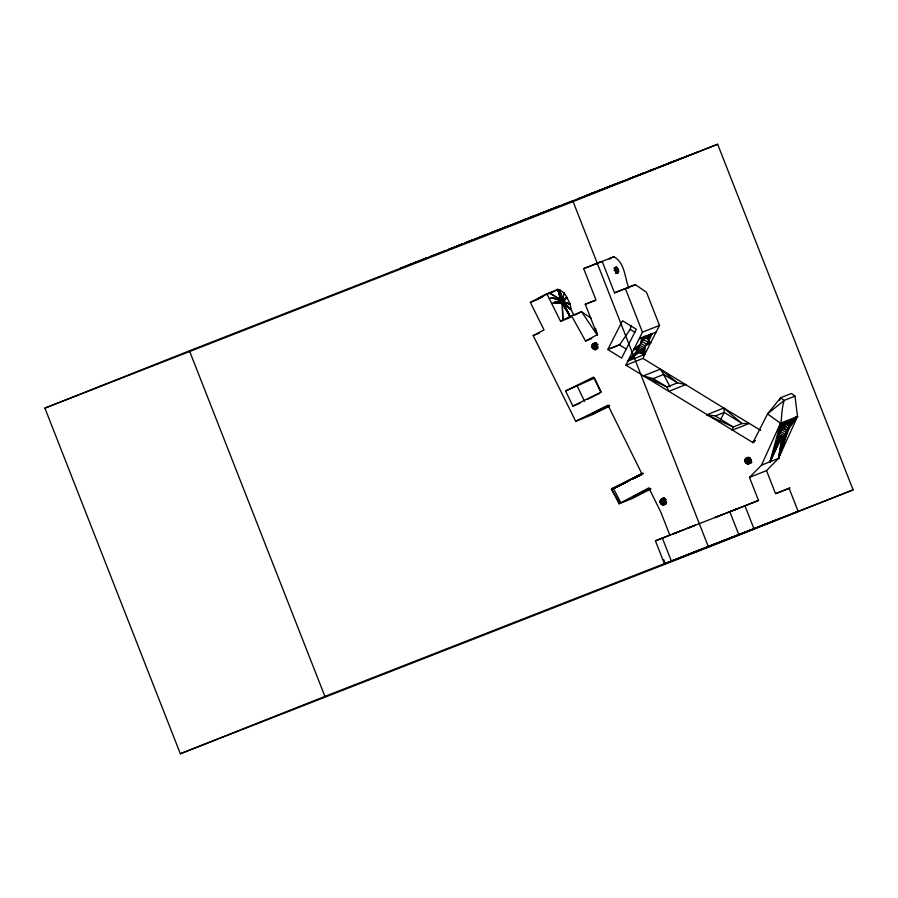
<?xml version="1.0" encoding="UTF-8"?>
<svg xmlns="http://www.w3.org/2000/svg" width="898" height="898" viewBox="0 0 898 898"><rect width="100%" height="100%" fill="white"/><g stroke="black" fill="none" stroke-linecap="round" stroke-linejoin="round"><path stroke-width="1.35" d="M608.878 406.48L592.736 414.528L575.697 421.285L533.188 335.583L544.042 329.959L530.359 302.379L546.882 293.792L560.565 321.361L571.487 315.703L585.53 341.038L597.215 334.73L585.283 304.287L596.014 300.089L583.678 268.625L602.176 261.385L614.513 292.849L635.402 284.632L646.538 292.355L659.502 325.424L644.798 354.384L637.748 352.532C638.152 344.63 644.427 336.683 651.903 333.764L648.143 342.374L642.755 349.131L627.758 361.142L625.951 365.172L752.962 442.591L754.937 440.75L752.962 442.591L767.554 413.911L780.62 397.758L791.452 393.47L794.977 396.13L797.514 416.448L778.555 458.373L766.522 470.631L749.482 477.388L758.518 500.455L729.838 511.77L738.886 534.826M564.112 303.468L562.844 299.865L560.7 298.708L560.678 300.729L562.114 303.322L563.45 304.231L564.112 303.468L571.15 309.698L574.002 315.411M749.482 477.388L761.515 465.13L780.474 423.216L797.514 416.448L783.819 435.609L780.744 438.729L770.046 461.752L778.746 436.574C782.27 424.979 780.542 412.261 784.145 400.429L794.977 396.13M640.409 345.494L643.945 347.661L644.798 354.384L627.758 361.142L633.831 349.423L640.487 344.136L641.812 337.76L648.547 336.189L648.367 341.016L650.87 342.666L645.235 346.033L644.798 354.384L642.99 358.414L625.951 365.172M641.498 342.508L641.812 337.76L646.717 336.537M761.515 465.13L778.555 458.373L788.927 428.694L788.983 422.284L780.474 423.216L767.554 413.911L784.145 400.429L780.62 397.758L779.666 400.216M618.531 272.161C619.238 270.41 616.084 264.551 615.13 268.053C614.412 273.239 621.618 272.857 616.062 273.127M744.745 460.618C751.794 449.225 751.772 472.696 744.745 460.618L749.808 458.609M779.644 433.723L780.474 423.216L787.142 422.632L797.514 416.448L789.084 427.291M591.715 346.269C598.73 334.853 598.798 358.336 591.715 346.269L596.777 344.271M664.251 498.02L661.848 498.951C666.372 497.279 667.326 505.776 662.522 504.822C658.346 503.699 660.221 497.571 664.374 497.952M786.244 423.373L785.267 424.406L780.474 423.216L770.046 461.752L778.588 437.685L780.474 423.216L786.244 423.373L787.142 422.632M778.095 435.833L781.63 437.966L778.555 458.373L787.524 430.591L782.338 426.314M779.082 434.812L782.629 436.944L778.555 458.373L786.188 432.432L780.351 428.907M560.139 300.639L562.507 299.427L563.989 292.804L559.712 289.964L557.826 289.448L546.882 293.792M607.811 349.546L622.471 320.743L636.312 329.274L621.652 358.089L607.811 349.546L619.519 344.911L630.183 329.431L631.373 325.435M778.375 437.292L780.744 438.729L770.046 461.752L778.892 439.055L778.588 437.685M770.046 461.752L779.958 439.167L777.589 437.73M638.164 352.734L627.758 361.142L637.748 350.119L633.831 349.423L642.463 332.181L659.502 325.424M780.362 432.095L785.267 424.406M720.533 419.692L724.271 412.429L723.743 408.029L642.99 358.414M648.12 335.987L651.903 333.764L648.569 339.702L644.573 337.244M754.769 440.727L752.962 442.591L754.589 440.48M561.373 302.738L563.72 301.481L566.93 297.451L563.989 292.804L562.844 299.865L560.52 301.156M648.547 336.189L651.903 333.764L648.917 337.457L646.908 336.222M752.962 442.591L754.646 440.514M785.896 422.666L789.364 424.687L797.514 416.448L788.545 422.071M563.461 300.92L561.059 302.054L563.461 300.92L566.93 297.451L570.185 304.299L571.15 309.698L563.899 304.052L570.578 317.387L562.462 303.704L562.889 320.44L560.565 321.361M651.903 333.764L648.749 336.705L646.74 335.459M637.524 352.016L627.758 361.142L637.748 352.532M788.983 422.284L797.514 416.448L789.443 423.609L787.142 422.251M575.697 421.285L607.98 405.189L641.812 473.661L611.527 489.174L619.048 503.767L648.839 487.883L660.793 512.073L669.829 535.129L655.439 540.854L664.475 563.91L754.006 528.888L744.97 505.832M797.514 416.448L789.241 422.823L786.974 421.6M639.634 475.727L643.013 473.482L632.978 478.903M638.164 348.828L633.831 349.423L639.567 345.775M638.085 476.445L642.115 473.976M649.636 488.86L633.225 496.807L643.417 491.341M664.475 563.91L708.163 546.579M636.424 477.242L643.035 473.381M609.697 405.458L592.512 413.619L609.428 405.324M634.695 478.062L642.957 473.403L632.495 479.083M627.455 481.743L628.51 481.16M561.789 298.765L559.476 300.022L561.789 298.765L559.712 289.964L562.507 299.427M587.449 399.386L588.482 398.847M619.755 503.194L611.527 489.174L641.812 473.661M554.234 291.311L557.826 289.448L561.463 298.596L559.712 289.964L562.148 299.056L559.78 300.269M575.438 314.872L581.511 311.718L591.445 318.453M650.938 488.849L632.271 498.513L619.048 503.767M560.475 301.088L566.93 297.451L560.812 301.593M564.124 303.041L561.755 304.254L564.124 303.041L571.15 309.698L564.056 302.559L561.688 303.771M563.72 301.481L561.362 302.693L563.72 301.481L570.185 304.299L564.056 302.559M563.922 302.031L561.564 303.243L563.922 302.031L570.185 304.299M617.656 486.738L611.527 489.174L642.923 473.347M589.829 398.151L596.44 394.929M565.594 390.967L593.578 377.093L600.841 392.213L572.857 406.087L565.594 390.967L594.521 378.137L601.177 391.999M643.484 491.307L650.029 488.276M621.371 484.763L611.527 489.174L626.377 482.08M621.225 484.785L611.527 489.174L629.824 480.486M624.986 483.012L611.527 489.174L626.232 482.316M611.527 489.174L619.092 485.672M598.057 394.166L599.617 393.459M614.445 268.39L616.859 267.368L614.4 268.334M685.949 156.6L687.408 155.983L674.454 161.09M690.102 154.927L688.654 155.534L690.753 154.692M633.831 349.423L638.781 347.358M560.105 205.754L558.051 206.574L560.936 205.451M614.109 268.053L616.533 267.054M618.565 271.712L616.095 272.678M615.837 271.016L618.284 269.995L615.815 270.96M484.123 235.489L486.491 234.546L485.032 235.108M499.243 229.585L496.92 230.494L498.311 229.955M467.274 242.078L471.91 240.26L466.533 242.348M604.186 188.524L588.527 194.675L593.96 192.554M476.512 238.453L475.536 238.834M482.742 236.039L483.696 235.646M585.44 195.854L584.463 196.235M603.995 188.625L610.427 186.088M494.697 231.358L497.166 230.404M540.315 213.522L540.708 213.376M549.351 209.975L552.652 208.684L545.905 211.333M556.839 207.034L554.964 207.786L556.232 207.292M607.497 187.244L606.846 187.502L611.123 185.807M632.136 177.613L629.06 178.825L630.43 178.275M641.161 174.077L655.113 168.622M766.522 470.631L775.558 493.698L789.948 487.984L776.534 493.215M686.106 555.424L692.122 553.056M750.29 530.247L798.984 511.041L792.058 513.735M471.035 240.608L471.618 240.372M505.81 227.003L506.438 226.756L505.742 227.026M508.425 225.982L509.222 225.667L505.26 227.205M522.423 220.515L521.525 220.874L525.251 219.426M592.006 193.306L591.243 193.609L595.565 191.903M659.132 167.062L674.791 160.922L671.603 162.156M44.9 408.13L189.456 350.792L717.659 144.252L853.1 489.87L708.544 547.208L180.341 753.748L44.9 408.13L573.092 201.59L717.659 144.252M422.464 259.612L421.353 260.05L427.841 257.479M432.061 255.863L432.915 255.526M435.418 254.549L430.198 256.592M441.277 252.226L436.338 254.168M451.335 248.308L449.045 249.217M448.809 249.318L449.887 248.892M451.144 248.398L461.684 244.278M472.337 240.125L479.442 237.308L477.455 238.082M491.969 232.425L487.693 234.109M506.73 226.678L502.566 228.283M530.28 217.451L534.029 215.969L533.401 216.205M529.977 217.574L530.797 217.249L524.264 219.797L526.733 218.843M532.368 216.643L542.549 212.658M624.076 180.756L621.786 181.665M563.237 204.576L573.519 200.512M578.177 198.727L580.512 197.807M581.264 197.526L588.37 194.709L586.383 195.483M610.09 186.256L621.057 181.924M621.551 181.766L622.628 181.34M623.897 180.846L630.127 178.376M670.941 162.448L663.083 165.501M648.906 171.08L664.453 164.974M670.604 162.594L681.739 158.194M689.844 155.073L698.397 151.683M583.678 268.625L600.425 262.003L601.424 262.373M599.651 262.362L613.884 256.749C625.087 262.878 624.615 277.527 628.836 288.101M542.1 296.273L544.424 295.352L537.442 298.989L542.37 297.036M545.658 294.858L553.045 291.929M530.359 302.379L538.834 299.023M549.295 298.63L551.619 297.709L560.487 299.708L549.206 292.871L560.487 299.292L557.826 289.448L561.149 298.518M551.698 303.49L560.678 300.729L551.619 297.709L560.565 300.201M585.283 304.287L595.295 300.314M614.513 292.849L624.525 288.887M635.402 284.632L625.39 288.606L642.463 332.181M571.487 315.703L581.511 311.718L597.159 334.954M564.169 319.924L569.298 317.892M533.188 335.583L539.451 333.102M585.53 341.038L591.737 338.58M592.972 343.788L595.991 342.531M592.545 344.147L596.339 342.632M592.186 344.585L595.98 343.081M591.928 345.113L595.722 343.608M591.771 345.674L596.822 343.665M591.771 346.864L598.09 344.349M591.939 347.447L597.002 345.438M592.209 347.997L597.271 345.988M592.579 348.469L597.641 346.46M593.017 348.873L598.079 346.864M593.522 349.176L597.316 347.672M594.061 349.378L597.855 347.874M594.633 349.479L597.159 348.469M595.183 349.445L597.72 348.435M609.955 348.469L619.946 344.506M639.488 338.681L656.528 331.923M643.338 375.892L660.378 369.134L677.541 382.851L685.78 384.602L668.741 391.371L667.057 387.016L653.149 378.63L643.338 375.892L667.057 387.016L677.541 382.851L663.633 374.466L660.378 369.134M572.857 406.087L579.906 403.292M653.149 378.63L663.633 374.466L670.009 386.802M706.704 414.786L715.414 415.942L733.195 427.021L732.083 430.265L749.123 423.508L742.051 423.508L733.195 427.021L706.704 414.786L723.743 408.029L760.729 430.355M715.414 415.942L724.271 412.429L742.051 423.508L723.743 408.029M745.565 458.496L748.09 457.497M745.205 458.945L748.999 457.441M744.947 459.462L750.01 457.452M744.79 460.023L749.841 458.014M744.79 461.213L749.852 459.215M744.958 461.796L751.289 459.293M745.239 462.347L751.559 459.832M745.609 462.818L750.672 460.809M746.036 463.222L751.098 461.213M746.552 463.548L751.604 461.538M747.08 463.738L750.874 462.234M747.652 463.817L751.446 462.313M748.214 463.795L751.783 462.391M748.741 463.649L751.278 462.638M660.917 499.569L663.442 498.57M660.614 499.95L664.397 498.457M660.569 500.029L664.352 498.525M660.255 500.691L665.295 498.693M660.142 501.095L665.194 499.097M660.097 501.69L665.137 499.692M660.12 501.937L665.16 499.939M660.153 502.296L666.451 499.793M660.322 502.869L665.362 500.871M660.591 503.419L665.631 501.421M660.962 503.901L666.002 501.903M661.399 504.306L666.451 502.296M661.815 504.564L665.687 503.105M662.443 504.811L666.305 503.318M663.005 504.901L665.99 503.879M663.566 504.878L666.091 503.879M688.104 527.889L690.562 526.913M180.341 753.748L324.908 696.41L853.1 489.87M709.454 546.063L715.762 543.582M717.221 543.133L708.533 546.579L777.399 519.515L763.614 524.915L767.588 523.377M724.001 540.529L740.379 534.074M742.927 533.12L751.626 529.674M400.149 268.356L426.864 257.883M461.336 244.379L456.24 246.4L457.396 245.951M463.289 243.627L458.957 245.334L460.562 244.716M464.782 243.055L470.17 240.945M425.506 258.422L424.249 258.916L425.383 258.478M491.475 232.616L495.819 230.898L491.172 232.717M501.342 228.743L496.628 230.595M543.728 212.164L539.653 213.769M542.953 212.467L549.935 209.762L548.992 210.11M542.066 212.826L542.83 212.523M555.84 207.46L553.853 208.246L555.379 207.651M597.069 191.33L601.424 189.613L600.571 189.938M633.887 176.917L634.639 176.625M637.726 175.436L644.472 172.775L636.884 175.761M631.462 177.86L636.401 175.929M723.911 540.428L721.217 541.494L723.799 540.495M730.646 537.812L732.229 537.195M483.943 235.568L479.858 237.162L485.178 235.085M486.312 234.625L487.266 234.255M499.411 229.495L500.489 229.069M501.511 228.698L527.833 218.382M556.513 207.191L550.822 209.425L556.592 207.169M609.237 186.582L616.533 183.708L615.096 184.258M618.913 182.799L621.135 181.924M634.763 176.569L637.793 175.413M611.908 185.527L613.188 185.033M620.462 182.193L621.91 181.621M667.573 163.762L668.595 163.369M669.785 162.886L672.007 162.01L670.144 162.729M613.884 256.749L609.024 258.646L610.023 259.006M614.726 268.727L617.195 267.772M615.051 269.22L617.521 268.255M614.12 270.253L617.813 268.805M614.378 270.848L618.071 269.4M616.073 272.15L618.531 271.185M615.961 273.497L618.43 272.532M655.439 540.854L758.518 500.455M727.975 512.421L714.943 517.551L721.846 514.868M727.75 512.556L737.808 508.594L730.882 511.288M693.795 552.427L699.811 550.059L695.669 551.664M732.813 537.139L734.564 536.454M736.237 535.825L742.253 533.457L738.111 535.062M633.303 177.164L631.743 177.77L634.358 176.749M504.171 227.632L505.058 227.284M531.493 216.946L535.41 215.419M547.342 210.749L548.274 210.39M598.809 190.623L609.136 186.616M613.94 184.707L617.992 183.125M616.657 183.675L617.42 183.383M617.768 183.237L618.542 182.934M639.163 174.852L641.722 173.853M444.678 250.935L443.915 251.227L445.801 250.486M680.269 531.122L672.411 534.187L695.434 525.162L687.576 528.226M690.248 553.808L686.094 555.435M731.129 537.823L732.689 537.217M468.296 241.663L469.149 241.338M408.366 265.09L411.06 264.068M414.427 262.744L417.009 261.767M647.683 171.518L649.703 170.743M650.826 170.283L652.251 169.744M562.889 320.44L562.114 303.322L554.021 302.57L560.891 301.29M643.686 339.534L641.812 337.76L645.797 337.278M561.766 302.884L554.021 302.57L561.138 301.84M554.021 302.57L561.43 302.39M641.812 337.76L644.775 338.277M595.385 263.978L596.373 264.338M781.137 427.841L787.524 430.591L782.888 427.785M785.694 424.215L789.23 425.933L785.795 423.598M782.629 436.944L779.127 435.204L780.474 423.216L784.212 425.674M778.151 436.17L781.63 437.966M785.761 423.867L789.23 425.933M783.157 425.203L788.927 428.694L783.617 424.99M780.261 431.287L784.942 434.116L778.555 458.373L783.819 435.609L779.116 432.769M786.962 421.431L789.241 422.823L786.929 421.342M644.764 336.032L648.783 338.501M642.193 338.714L648.143 342.374L650.87 342.666L646.661 344.237L641.924 341.319M640.51 343.126L645.235 346.033M638.063 346.246L642.755 349.131L644.798 354.384L637.232 350.736M637.995 348.278L641.498 350.433L644.798 354.384L636.985 349.288M630.183 329.431L634.796 332.282M619.519 344.911L626.434 349.176M785.941 422.374L789.364 424.687M783.179 427.145L780.474 423.216L781.204 430.411M562.81 303.984L570.578 317.387L563.697 304.197M563.147 304.164L570.578 317.387L563.45 304.231M613.435 488.445L620.675 502.453M577.347 386.308L584.598 401.428M789.106 488.321L798.154 511.377M573.092 201.59L708.544 547.208M662.376 538.149L671.412 561.216M663.813 559.723L665.317 563.574M189.456 350.792L324.908 696.41M560.565 298.955L557.826 289.448L560.902 298.563M595.453 328.309L597.529 334.819M557.826 289.448L560.7 298.708M661.714 166.051L662.836 165.591L661.714 166.051M729.03 538.632L733.599 536.634L729.03 538.632M663.869 498.21L661.343 499.209L663.757 498.3M618.441 270.601L615.972 271.566L618.441 270.601"/></g></svg>
